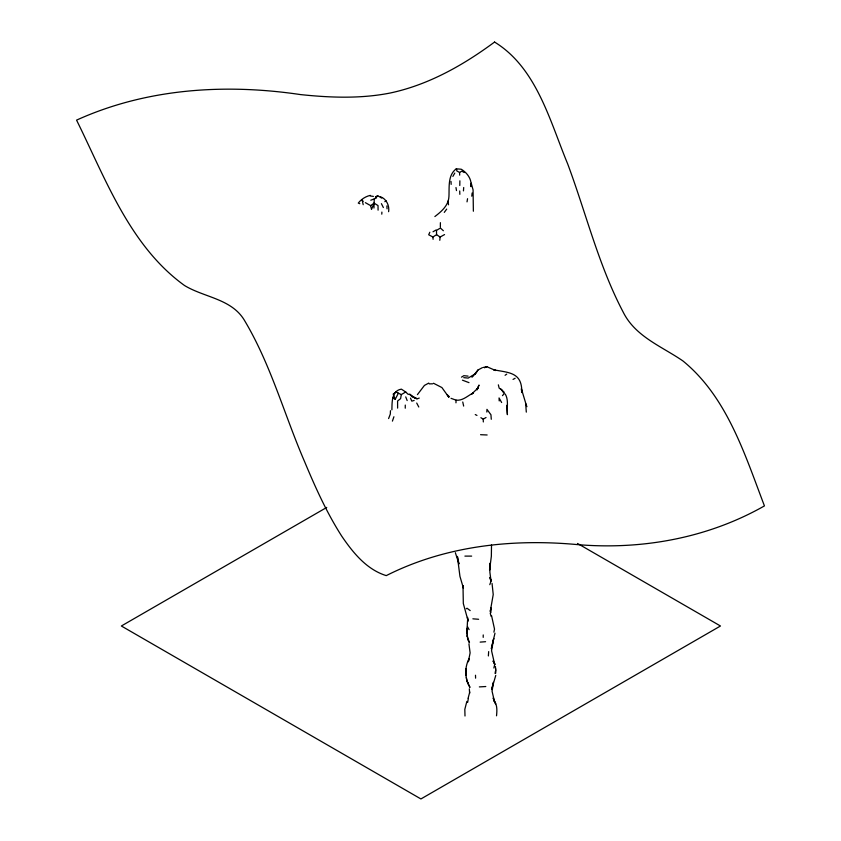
<?xml version="1.0" encoding="UTF-8"?>
<svg xmlns="http://www.w3.org/2000/svg" width="841" height="841" viewBox="0 0 841 841"><rect width="100%" height="100%" fill="white"/><g stroke="black" fill="none" stroke-linecap="round" stroke-linejoin="round"><path stroke-width="1.26" d="M467.197 636.416L467.207 632.695M397.614 408.106L397.593 400.989L400.6 398.655L401.294 394.597L405.74 391.99L408.137 394.334L409.882 394.145L412.553 396.994L410.019 394.639L416.369 398.623L413.299 397.162L416.957 398.602M405.257 408.2L405.278 405.068M440.358 226.996L440.39 222.665M483.207 637.362L483.228 634.934M468.921 643.817L470.108 652.879L468.342 661.762L469.089 658.598C464.379 667.502 464.831 678.729 469.961 687.391L466.892 681.031L466.313 677.52M465.946 668.826L465.84 675.554M459.785 185.504L459.869 180.804M455.969 402.828L456.043 400.158L451.007 398.319M373.951 208.042L374.266 198.907L370.786 200.2M390.455 410.713L390.319 414.066L388.605 418.566M486.834 412.058L486.95 409.357L490.944 414.75L491.281 419.281M381.793 214.171L381.888 212.09M488.369 655.948L488.663 651.617M391.895 409.84C392.095 402.25 391.496 390.676 401.378 389.152L405.74 391.99M471.233 183.38L470.992 186.639C472.053 179.375 467.218 172.752 461.236 169.241L456.295 168.799C447.706 175.096 449.388 187.038 448.947 196.437C448.589 205.477 441.451 211.48 434.871 216.558M463.444 190.886L463.706 187.511M496.526 715.807C497.02 710.708 497.473 704.905 493.993 700.711L495.643 703.864L493.373 698.23M466.902 632.789L467.543 620.353M494.981 633.199L491.323 648.663L493.709 638.498M439.801 240.295L440.116 237.036L444.563 234.565M471.78 196.195L472.137 192.999M495.77 675.397L491.638 689.546L493.425 682.335L492.069 691.26L494.329 700.931L493.131 698.125M388.616 211.68C389.625 205.761 386.408 198.823 380.468 196.752M467.018 201.872L467.554 198.697M495.065 673.462L495.486 671.034M467.617 702.487L468.353 698.408M469.783 692.006L468.08 698.293M493.898 632.159L494.519 629.089L491.575 615.728M493.667 638.655L491.565 650.755L494.708 664.569L493.856 668.006M466.85 701.394L464.821 709.352L464.999 716.006M392.411 421.12L393.914 416.758M489.798 584.663L491.028 581.12L489.872 572.111L490.124 563.165L489.567 570.061L491.354 556.279L491.512 545.031M477.131 389.835L479.034 385.052L476.858 389.593L477.982 387.995L471.706 394.04L473.336 392.905C467.733 395.659 462.802 400.978 456.043 400.158M392.758 397.856L395.249 399.286L398.361 393.189L401.294 394.597M378.082 210.155L378.019 205.582L374.108 203.133L371.501 209.42L370.639 205.646L365.362 202.66M429.804 232.253L428.7 234.776L432.894 236.994L433.094 239.307M452.889 176.41L454.781 173.067M417.42 394.639L424.421 385.43L428.731 383.107L429.257 383.874L432.684 383.811M477.972 370.008L475.133 374.014L477.972 370.008L482.429 367.622M463.759 377.662L468.174 378.082L471.128 376.284L472.064 376.894L476.847 371.606M444.279 212.384L446.697 209.104M502.455 395.648L504.232 393.62L502.287 390.96M472.064 376.894L473.788 375.107M370.639 205.646L374.108 203.133M505.084 375.286L506.745 374.129M395.386 392.61L393.189 394.072L395.249 399.286M466.25 608.758L467.049 608.253L470.193 610.587M432.894 236.994L436.574 234.681L436.468 230.402L435.89 230.066L433.02 231.78M461.488 377.157L463.833 375.685L468.101 376.127M384.831 201.693L386.177 200.894M436.468 230.402L440.4 228.037L443.375 230.739M471.79 375.895L474.65 374.224M483.323 421.951L483.228 419.144L486.035 417.514M456.726 170.881L459.575 172.458L461.835 171.144L464.169 172.521M326.739 507.428L121.356 625.998L420.921 798.95L720.474 625.998L577.504 543.454M513.042 379.438L515.144 378.24M377.725 195.827L375.359 197.057L377.861 195.806L381.688 198.098M374.266 198.907L376.663 197.814M484.374 367.759L486.918 366.75L495.664 370.524L493.72 369.798C508.984 372.742 522.314 372.227 521.767 392.558L521.367 388.721L525.846 403.638M416.978 398.949L419.239 398.066M414.14 400.432L411.827 401.146L410.482 398.129M370.313 195.375C365.593 196.405 361.21 199.306 358.266 203.08L359.811 203.711M480.158 642.114L485.583 641.704M479.359 686.908L485.793 686.529M483.459 367.391L486.918 366.75M464.905 556.111L471.654 556.111M480.558 434.702L487.139 434.976M472.873 618.818L478.613 619.281M370.292 195.964L373.404 196.405M468.994 382.644L462.434 380.164M433.504 383.254L441.903 387.554L448.894 397.288L447.254 394.765L449.147 396.563M475.26 414.539L476.952 415.433M395.964 391.727L398.361 393.189M480.884 417.704L483.228 419.144M436.574 234.681L440.116 237.036M502.119 390.277L499.165 388.132L498.345 384.842M500.71 388.847L504.232 392.305M363.196 201.388L362.156 200.095L363.196 204.689M495.002 664.106L493.057 660.931L494.708 664.569M489.63 577.462L491.365 580.374M505.199 393.987C508.91 400.053 506.671 407.874 507.417 414.655L506.692 405.33M501.635 402.513L499.049 397.94L499.207 400.926M467.47 626.64L469.099 629.646M416.705 403.039L418.786 407.012M381.415 203.659L383.359 207.548M456.295 168.799L456.821 169.987M526.939 406.687L525.678 403.691L526.308 412.122M405.73 396.889L407.17 400.558M490.093 578.682L491.028 581.12M455.349 552.674L458.976 563.954L457.388 556.406L459.943 576.369L463.423 588.185L463.002 585.578L463.317 603.523L468.153 621.068L467.48 617.368L467.764 620.753M467.386 681.725L468.164 683.765M471.265 183.306L473.073 189.877L473.367 211.228M467.154 635.975L469.488 642.724L467.67 639.475L466.829 628.301M490.208 613.036L491.039 616.253M462.75 401.998L463.654 406.077M455.98 187.554L456.484 190.592M492.048 583.391L493.225 594.555L490.25 611.47L490.997 607.875L490.892 612.668M448.022 201.031L448.526 204.794M495.433 666.535L495.717 670.908M469.341 688.811L469.625 693.32M451.007 181.456L451.165 184.379M386.902 205.908L387.049 208.831M459.575 172.458L459.691 175.149M459.712 190.981L459.838 194.334M475.491 675.239L475.596 678.161M495.675 668.637L495.738 673.136M494.561 42.05C463.233 65.22 428.511 84.899 390.056 93.046C360.526 98.87 330.261 97.703 300.489 94.581C225.157 83.417 146.66 88.347 76.563 120.126C105.44 178.513 129.745 245.982 184.536 285.52C204.594 297.725 232.263 298.723 244.983 321.262C271.107 365.257 284.489 415.286 304.747 462.014C315.407 487.528 326.823 512.863 341.761 536.201C352.999 552.632 366.497 569.483 386.25 575.622C444.574 546.124 510.918 538.713 575.349 544.421C640.537 550.277 707.218 538.419 764.437 505.904C744.832 454.539 727.15 397.015 682.934 360.947C661.741 346.345 635.333 336.663 623.17 312.085C598.54 265.251 586.103 213.32 567.696 163.953C549.867 121.041 536.684 67.858 494.561 42.05"/></g></svg>
